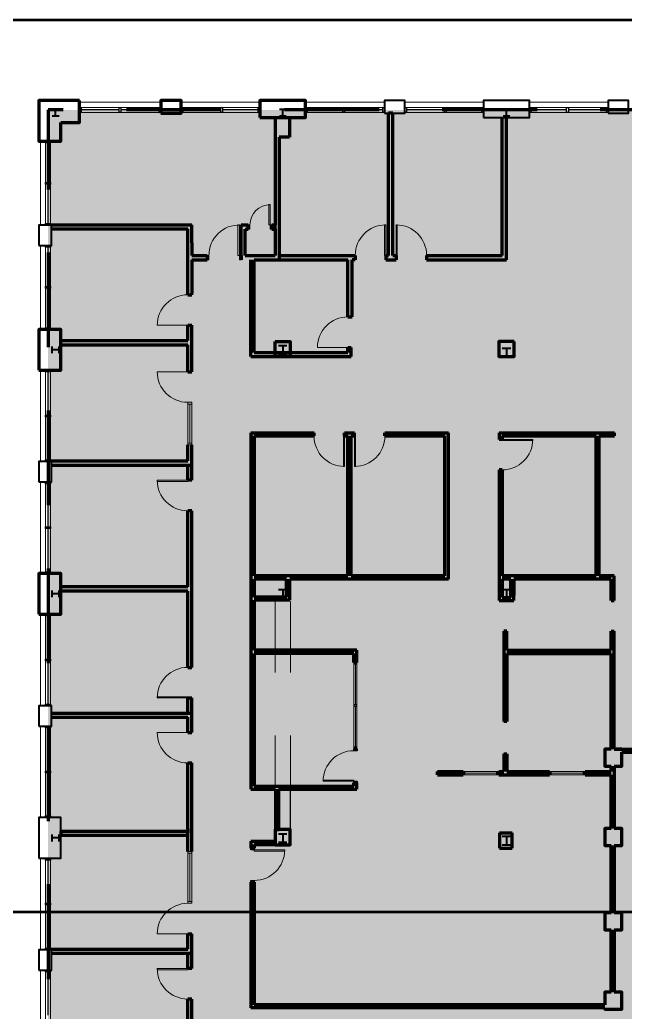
# Model space of a CAD drawing. Header units: inches. Extents: x -2124 to 6036, y -4479 to 801.
# Drawn here: x -34 to 680, y -1068 to 103 of the extents above; entities that cross this region are included whole.
import ezdxf

# ---------------------------------------------------------------- set-up
doc = ezdxf.new("R2010")
doc.units = ezdxf.units.IN
doc.header["$MEASUREMENT"] = 0
doc.linetypes.add('DGN Style 2', pattern=[186.341636, 111.804981, -74.536654])
for name, color, linetype, lineweight in [('A-ANNO-NOTE', 4, 'Continuous', 30), ('a-bp-02N-_-03S - A-COLS', 2, 'Continuous', 70), ('a-bp-02N-_-03S - A-FLOR-LEVL', 30, 'Continuous', 13), ('a-bp-02N-_-03S - A-GLAZ', 2, 'Continuous', 0), ('a-bp-02N-_-03S - A-WALL-FULL', 6, 'Continuous', 70), ('a-fp-02N-_-03S - A-DOOR', 1, 'Continuous', 13), ('a-fp-02N-_-03S - A-FLOR-WDWK', 7, 'Continuous', 13), ('a-fp-02N-_-03S - A-GLAZ', 2, 'Continuous', 13), ('a-fp-02N-_-03S - A-WALL-FULL', 6, 'Continuous', 70)]:
    doc.layers.add(name, color=color, linetype=linetype, lineweight=lineweight)
doc.layers.add('A-AREA-TENANT 6', color=7, linetype='DGN Style 2', lineweight=80, true_color=0xb3ecff)
doc.layers.add('A-AREA-UNKNOWN', color=7, linetype='DGN Style 2', lineweight=80, true_color=0xff6b6e)

# ---------------------------------------------------------------- blocks, each defined once
blk = doc.blocks.new('W8_1')
at = {"layer": 'a-bp-02N-_-03S - A-COLS', "linetype": 'Continuous', "lineweight": 40}
for p, q in [((-4, 4), (4, 4)), ((0, -4), (0, 4)), ((-4, -4), (4, -4))]:
    blk.add_line(p, q, dxfattribs=at)
blk = doc.blocks.new('COLUMN_1')
at = {"layer": 'a-bp-02N-_-03S - A-COLS', "linetype": 'Continuous', "lineweight": 40}
for p, q in [((-5, 5), (5, 5)), ((0, 5), (0, -5)), ((-5, -5), (5, -5))]:
    blk.add_line(p, q, dxfattribs=at)

msp = doc.modelspace()

# ---------------------------------------------------------------- hatches: boundary and pattern name
at = {"layer": 'A-AREA-TENANT 6'}
msp.add_hatch(color=256, dxfattribs=at).paths.add_polyline_path([(1430.2, -2386.9), (1587.1, -2386.9), (1587.1, -2306.6), (1592.1, -2306.6), (1592.1, -1732.9), (1610, -1732.9), (1610, -1273.8), (2117.7, -1273.8), (2117.7, -677.1), (1161.9, -677.1), (1161.9, -978.9), (1080, -978.9), (1080, -1064.4), (960.2, -1064.4), (960.2, -989.9), (797.4, -989.9), (797.4, -594.1), (998, -594.1), (998, -581.9), (954.9, -581.9), (954.9, -343.6), (1074.9, -343.6), (1074.9, 4.9), (1062, 4.9), (1062, -58.1), (1010.8, -113.5), (865.2, -113.6), (805, -48.3), (805, -3.4), (-1, -3.4), (-1, -2380.8), (811.6, -1726.4), (812.9, -1607.6), (954.9, -1608.5), (954.9, -1726.4), (811.6, -1726.4), (-1, -2380.8), (15, -2380.8), (15, -2386.9), (581, -2386.9), (581, -2381.1), (835, -2381.1), (835, -2263.9), (1067, -2263.9), (1067, -2381.1), (1430.2, -2381)])

# ---------------------------------------------------------------- linework, layer by layer
at = {"layer": 'A-ANNO-NOTE', "lineweight": 53}
for p, q in [((-261.4, 102.9), (1230.1, 102.9)), ((-261.4, -949.5), (2205.3, -949.5))]:
    msp.add_line(p, q, dxfattribs=at)
at = {"layer": 'A-AREA-UNKNOWN', "color": 1, "true_color": 0xff1216, "flags": 128}
msp.add_lwpolyline([(15, -2380.8), (15, -2386.9), (581, -2386.9), (581, -2381.1), (835, -2381.1), (1067, -2381.1), (1430.2, -2381), (1430.2, -2386.9), (1587.1, -2386.9), (1587.1, -2306.6), (1592.1, -2306.6), (1592.1, -1828.3), (1592.1, -1732.9), (1610, -1732.9), (1610, -1273.8), (2405.8, -1273.8), (2405.8, -1283.2), (2613.1, -1283.2), (2613.1, -1289), (2775.9, -1289), (2775.9, -776), (2775.9, -704), (2644.2, -704), (2644.2, -263.5), (2774.8, -263.5), (2775.6, -58.3), (2739.6, -58.3), (2739.6, -30.1), (2339.7, -30.1), (2339.7, 6.7), (1578, 6.7), (1578, 5.6), (1062, 4.9), (1062, -58.1), (1045.2, -76.2), (1010.8, -113.5), (865.2, -113.6), (805, -48.3), (805, -3.4), (-1, -3.4), (-1, -2380.8), (15, -2380.8)], close=True, dxfattribs=at)
at = {"layer": 'a-bp-02N-_-03S - A-FLOR-LEVL', "linetype": 'Continuous'}
for p, q in [((132, 5.6), (36, 5.6)), ((249, 5.6), (156, 5.6)), ((396, 5.6), (303, 5.6)), ((513, 5.6), (420, 5.6)), ((660, 5.6), (567, 5.6)), ((-10, -139.4), (-10, -40.4)), ((-10, -262.4), (-10, -163.4)), ((-10, -418.4), (-10, -310.4)), ((-10, -550.4), (-10, -442.4)), ((-10, -706.4), (-10, -598.4)), ((-10, -838.4), (-10, -730.4)), ((-10, -994.4), (-10, -886.4)), ((-10, -1126.4), (-10, -1018.4))]:
    msp.add_line(p, q, dxfattribs=at)
at = {"layer": 'a-bp-02N-_-03S - A-GLAZ', "linetype": 'Continuous', "lineweight": 0}
for p, q in [((132, -0.4), (36, -0.4)), ((132, -6.4), (36, -6.4)), ((38, -6.4), (38, -0.4)), ((83, -0.4), (83, -6.4)), ((85, -0.4), (85, -6.4)), ((130, -6.4), (130, -0.4)), ((249, -0.4), (156, -0.4)), ((249, -6.4), (156, -6.4)), ((158, -6.4), (158, -0.4)), ((203, -0.4), (203, -6.4)), ((205, -0.4), (205, -6.4)), ((247, -6.4), (247, -0.4)), ((396, -0.4), (303, -0.4)), ((396, -6.4), (303, -6.4)), ((305, -6.4), (305, -0.4)), ((347, -0.4), (347, -6.4)), ((349, -0.4), (349, -6.4)), ((394, -6.4), (394, -0.4)), ((513, -0.4), (420, -0.4)), ((513, -6.4), (420, -6.4)), ((422, -6.4), (422, -0.4)), ((467, -0.4), (467, -6.4)), ((469, -0.4), (469, -6.4)), ((511, -6.4), (511, -0.4)), ((660, -0.4), (567, -0.4)), ((660, -6.4), (567, -6.4)), ((569, -6.4), (569, -0.4)), ((611, -0.4), (611, -6.4)), ((613, -0.4), (613, -6.4)), ((658, -6.4), (658, -0.4)), ((-4, -139.4), (-4, -40.4)), ((2, -42.4), (-4, -42.4)), ((2, -139.4), (2, -40.4)), ((-4, -88.9), (2, -88.9)), ((-4, -90.9), (2, -90.9)), ((2, -137.4), (-4, -137.4)), ((-4, -262.4), (-4, -163.4)), ((2, -262.4), (2, -163.4)), ((2, -165.4), (-4, -165.4)), ((-4, -211.9), (2, -211.9)), ((-4, -213.9), (2, -213.9)), ((2, -260.4), (-4, -260.4)), ((-4, -418.4), (-4, -310.4)), ((2, -312.4), (-4, -312.4)), ((2, -418.4), (2, -310.4)), ((-4, -363.4), (2, -363.4)), ((-4, -365.4), (2, -365.4)), ((2, -416.4), (-4, -416.4)), ((-4, -550.4), (-4, -442.4)), ((2, -444.4), (-4, -444.4)), ((2, -550.4), (2, -442.4)), ((-4, -495.4), (2, -495.4)), ((-4, -497.4), (2, -497.4)), ((2, -548.4), (-4, -548.4)), ((-4, -706.4), (-4, -598.4)), ((2, -600.4), (-4, -600.4)), ((2, -706.4), (2, -598.4)), ((-4, -651.4), (2, -651.4)), ((-4, -653.4), (2, -653.4)), ((2, -704.4), (-4, -704.4)), ((-4, -838.4), (-4, -730.4)), ((2, -732.4), (-4, -732.4)), ((2, -838.4), (2, -730.4)), ((-4, -783.4), (2, -783.4)), ((-4, -785.4), (2, -785.4)), ((2, -836.4), (-4, -836.4)), ((-4, -994.4), (-4, -886.4)), ((2, -888.4), (-4, -888.4)), ((2, -994.4), (2, -886.4)), ((-4, -939.4), (2, -939.4)), ((-4, -941.4), (2, -941.4)), ((2, -992.4), (-4, -992.4)), ((-4, -1126.4), (-4, -1018.4)), ((2, -1126.4), (2, -1018.4)), ((2, -1020.4), (-4, -1020.4))]:
    msp.add_line(p, q, dxfattribs=at)
at = {"layer": 'a-bp-02N-_-03S - A-GLAZ', "lineweight": 30}
for p, q in [((83, -3.4), (38, -3.4)), ((130, -3.4), (85, -3.4)), ((203, -3.4), (158, -3.4)), ((247, -3.4), (205, -3.4)), ((347, -3.4), (305, -3.4)), ((394, -3.4), (349, -3.4)), ((467, -3.4), (422, -3.4)), ((511, -3.4), (469, -3.4)), ((611, -3.4), (569, -3.4)), ((658, -3.4), (613, -3.4))]:
    msp.add_line(p, q, dxfattribs=at)
at = {"layer": 'a-bp-02N-_-03S - A-GLAZ', "linetype": 'Continuous', "lineweight": 30}
for p, q in [((-1, -88.9), (-1, -42.4)), ((-1, -137.4), (-1, -90.9)), ((-1, -211.9), (-1, -165.4)), ((-1, -260.4), (-1, -213.9)), ((-1, -363.4), (-1, -312.4)), ((-1, -416.4), (-1, -365.4)), ((-1, -495.4), (-1, -444.4)), ((-1, -548.4), (-1, -497.4)), ((-1, -651.4), (-1, -600.4)), ((-1, -704.4), (-1, -653.4)), ((-1, -783.4), (-1, -732.4)), ((-1, -836.4), (-1, -785.4)), ((-1, -939.4), (-1, -888.4)), ((-1, -992.4), (-1, -941.4)), ((-1, -1071.4), (-1, -1020.4))]:
    msp.add_line(p, q, dxfattribs=at)
at = {"layer": 'a-bp-02N-_-03S - A-GLAZ', "lineweight": 30, "flags": 128}
for points in [[(36, -0.4), (38, -0.4), (38, -6.4), (36, -6.4), (36, -0.4)], [(83, -0.4), (85, -0.4), (85, -6.4), (83, -6.4), (83, -0.4)], [(130, -0.4), (132, -0.4), (132, -6.4), (130, -6.4), (130, -0.4)], [(156, -0.4), (158, -0.4), (158, -6.4), (156, -6.4), (156, -0.4)], [(203, -0.4), (205, -0.4), (205, -6.4), (203, -6.4), (203, -0.4)], [(247, -0.4), (249, -0.4), (249, -6.4), (247, -6.4), (247, -0.4)], [(303, -0.4), (305, -0.4), (305, -6.4), (303, -6.4), (303, -0.4)], [(347, -0.4), (349, -0.4), (349, -6.4), (347, -6.4), (347, -0.4)], [(394, -0.4), (396, -0.4), (396, -6.4), (394, -6.4), (394, -0.4)], [(420, -0.4), (422, -0.4), (422, -6.4), (420, -6.4), (420, -0.4)], [(467, -0.4), (469, -0.4), (469, -6.4), (467, -6.4), (467, -0.4)], [(511, -0.4), (513, -0.4), (513, -6.4), (511, -6.4), (511, -0.4)], [(567, -0.4), (569, -0.4), (569, -6.4), (567, -6.4), (567, -0.4)], [(611, -0.4), (613, -0.4), (613, -6.4), (611, -6.4), (611, -0.4)], [(658, -0.4), (660, -0.4), (660, -6.4), (658, -6.4), (658, -0.4)], [(-4, -40.4), (2, -40.4), (2, -42.4), (-4, -42.4), (-4, -40.4)], [(-4, -88.9), (2, -88.9), (2, -90.9), (-4, -90.9), (-4, -88.9)], [(-4, -137.4), (2, -137.4), (2, -139.4), (-4, -139.4), (-4, -137.4)], [(-4, -163.4), (2, -163.4), (2, -165.4), (-4, -165.4), (-4, -163.4)], [(-4, -211.9), (2, -211.9), (2, -213.9), (-4, -213.9), (-4, -211.9)], [(-4, -260.4), (2, -260.4), (2, -262.4), (-4, -262.4), (-4, -260.4)], [(-4, -310.4), (2, -310.4), (2, -312.4), (-4, -312.4), (-4, -310.4)], [(-4, -363.4), (2, -363.4), (2, -365.4), (-4, -365.4), (-4, -363.4)], [(-4, -416.4), (2, -416.4), (2, -418.4), (-4, -418.4), (-4, -416.4)], [(-4, -442.4), (2, -442.4), (2, -444.4), (-4, -444.4), (-4, -442.4)], [(-4, -495.4), (2, -495.4), (2, -497.4), (-4, -497.4), (-4, -495.4)], [(-4, -548.4), (2, -548.4), (2, -550.4), (-4, -550.4), (-4, -548.4)], [(-4, -598.4), (2, -598.4), (2, -600.4), (-4, -600.4), (-4, -598.4)], [(-4, -651.4), (2, -651.4), (2, -653.4), (-4, -653.4), (-4, -651.4)], [(-4, -704.4), (2, -704.4), (2, -706.4), (-4, -706.4), (-4, -704.4)], [(-4, -730.4), (2, -730.4), (2, -732.4), (-4, -732.4), (-4, -730.4)], [(-4, -783.4), (2, -783.4), (2, -785.4), (-4, -785.4), (-4, -783.4)], [(-4, -836.4), (2, -836.4), (2, -838.4), (-4, -838.4), (-4, -836.4)], [(-4, -886.4), (2, -886.4), (2, -888.4), (-4, -888.4), (-4, -886.4)], [(-4, -939.4), (2, -939.4), (2, -941.4), (-4, -941.4), (-4, -939.4)], [(-4, -992.4), (2, -992.4), (2, -994.4), (-4, -994.4), (-4, -992.4)], [(-4, -1018.4), (2, -1018.4), (2, -1020.4), (-4, -1020.4), (-4, -1018.4)]]:
    msp.add_lwpolyline(points, close=True, dxfattribs=at)
at = {"layer": 'a-bp-02N-_-03S - A-WALL-FULL', "linetype": 'DGN Style 2', "lineweight": 13}
for p, q in [((267, -853.4), (267, -583.4)), ((285, -853.4), (285, -583.4))]:
    msp.add_line(p, q, dxfattribs=at)
at = {"layer": 'a-bp-02N-_-03S - A-WALL-FULL', "flags": 128}
for points in [[(36, 7.6), (-12, 7.6), (-12, -40.4), (14, -40.4), (14, -18.4)], [(14, -18.4), (36, -18.4), (36, 7.6)], [(249, -12.4), (303, -12.4), (303, 7.6), (249, 7.6), (249, -12.4)]]:
    msp.add_lwpolyline(points, dxfattribs=at)
for points in [[(132, -7.4), (156, -7.4), (156, 7.6), (132, 7.6), (132, -7.4)], [(-12, -310.4), (14, -310.4), (14, -262.4), (-12, -262.4), (-12, -310.4)], [(-12, -598.4), (14, -598.4), (14, -550.4), (-12, -550.4), (-12, -598.4)]]:
    msp.add_lwpolyline(points, close=True, dxfattribs=at)
at = {"layer": 'a-bp-02N-_-03S - A-WALL-FULL', "linetype": 'Continuous', "lineweight": 40, "flags": 128}
for points in [[(396, -7.4), (420, -7.4), (420, 7.6), (396, 7.6), (396, -7.4)], [(660, -7.4), (684, -7.4), (684, 7.6), (660, 7.6), (660, -7.4)], [(-12, -163.4), (3, -163.4), (3, -139.4), (-12, -139.4), (-12, -163.4)], [(-12, -442.4), (3, -442.4), (3, -418.4), (-12, -418.4), (-12, -442.4)], [(-12, -730.4), (3, -730.4), (3, -706.4), (-12, -706.4), (-12, -730.4)], [(-12, -886.4), (14, -886.4), (14, -838.4), (-12, -838.4), (-12, -886.4)], [(-12, -1018.4), (3, -1018.4), (3, -994.4), (-12, -994.4), (-12, -1018.4)]]:
    msp.add_lwpolyline(points, close=True, dxfattribs=at)
msp.add_lwpolyline([(513, -12.4), (567, -12.4), (567, 7.6), (513, 7.6), (513, -12.4)], dxfattribs=at)
at = {"layer": 'a-fp-02N-_-03S - A-DOOR'}
for p, q in [((259.6, -139.1), (259.6, -115.1)), ((261.3, -115.1), (259.6, -115.1)), ((261.3, -139.1), (261.3, -115.1)), ((223, -175.1), (223, -139.1)), ((224.8, -139.1), (223, -139.1)), ((224.8, -175.1), (224.8, -139.1)), ((235.3, -139.1), (237.3, -139.1)), ((237.3, -144.1), (237.3, -139.1)), ((261.3, -139.1), (259.6, -139.1)), ((261.3, -144.1), (261.3, -139.1)), ((263.3, -139.1), (261.3, -139.1)), ((235.3, -144.1), (237.3, -144.1)), ((263.3, -144.1), (261.3, -144.1)), ((186.8, -175.1), (188.8, -175.1)), ((188.8, -175.1), (188.8, -180.1)), ((224.8, -175.1), (223, -175.1)), ((224.8, -175.1), (224.8, -180.1)), ((224.8, -175.1), (226.8, -175.1)), ((186.8, -180.1), (188.8, -180.1)), ((226.8, -180.1), (224.8, -180.1)), ((163.9, -257.5), (127.9, -257.5)), ((352.9, -283.6), (316.9, -283.6)), ((163.9, -312.4), (127.9, -312.4)), ((163.9, -737.9), (127.9, -737.9)), ((163.9, -975.5), (127.9, -975.5))]:
    msp.add_line(p, q, dxfattribs=at)
at = {"layer": 'a-fp-02N-_-03S - A-DOOR', "flags": 128}
for points in [[(396.1, -175.1), (397.5, -175.1), (397.5, -139.1), (396.1, -139.1), (396.1, -175.1)], [(411.2, -175.1), (409.8, -175.1), (409.8, -139.1), (411.2, -139.1), (411.2, -175.1)], [(347.6, -388.1), (348.9, -388.1), (348.9, -424.1), (347.6, -424.1), (347.6, -388.1)], [(361.9, -388.1), (360.6, -388.1), (360.6, -424.1), (361.9, -424.1), (361.9, -388.1)], [(535, -393.5), (535, -392.1), (571, -392.1), (571, -393.5), (535, -393.5)], [(163.9, -441.7), (163.9, -440.4), (127.9, -440.4), (127.9, -441.7), (163.9, -441.7)], [(163.9, -695.7), (163.9, -697.1), (127.9, -697.1), (127.9, -695.7), (163.9, -695.7)], [(359.7, -794), (359.7, -795.4), (323.7, -795.4), (323.7, -794), (359.7, -794)], [(242.3, -877.9), (242.3, -876.5), (278.3, -876.5), (278.3, -877.9), (242.3, -877.9)], [(163.9, -1017.8), (163.9, -1016.4), (127.9, -1016.4), (127.9, -1017.8), (163.9, -1017.8)]]:
    msp.add_lwpolyline(points, close=True, dxfattribs=at)
at = {"layer": 'a-fp-02N-_-03S - A-DOOR'}
for centre, radius, start, end in [((261.3, -139.1), 24, 90, 180), ((224.8, -175.1), 36, 88.293, 180), ((163.9, -257.5), 36, 90, 180), ((352.9, -283.6), 36, 90, 180), ((163.9, -312.4), 36, 180, 270), ((163.9, -737.9), 36, 180, 270), ((163.9, -975.5), 36, 90, 180)]:
    msp.add_arc(centre, radius, start, end, dxfattribs=at)
at = {"layer": 'a-fp-02N-_-03S - A-DOOR', "lineweight": 0}
for centre, start, end in [((397.5, -175.1), 90, 180), ((409.8, -175.1), 0, 90), ((348.9, -388.1), 180, 270), ((360.6, -388.1), 270, 360), ((535, -392.1), 270, 0), ((163.9, -440.4), 180, 270), ((163.9, -697.1), 90, 180), ((359.7, -795.4), 90, 180), ((242.3, -876.5), 270, 0), ((163.9, -1016.4), 180, 270)]:
    msp.add_arc(centre, 36, start, end, dxfattribs=at)
at = {"layer": 'a-fp-02N-_-03S - A-FLOR-WDWK'}
msp.add_line((284.9, -852.5), (284.9, -805), dxfattribs=at)
at = {"layer": 'a-fp-02N-_-03S - A-GLAZ'}
for p, q in [((163.9, -398.4), (163.9, -348.4)), ((163.9, -348.4), (168.8, -348.4)), ((163.9, -350.4), (168.8, -350.4)), ((166.4, -396.4), (166.4, -350.4)), ((168.8, -398.4), (168.8, -348.4)), ((163.9, -396.4), (168.8, -396.4)), ((163.9, -398.4), (168.8, -398.4)), ((359.9, -655.4), (359.9, -757.4)), ((363.5, -655.4), (363.5, -757.4)), ((361.7, -657.4), (361.7, -705.4)), ((361.7, -707.4), (361.7, -755.4)), ((488.8, -784.1), (530.8, -784.1)), ((590.8, -784.1), (632.8, -784.1)), ((488.8, -787.7), (530.8, -787.7)), ((528.8, -785.9), (490.8, -785.9)), ((590.8, -787.7), (632.8, -787.7)), ((630.8, -785.9), (592.8, -785.9)), ((163.9, -878.4), (163.9, -939.5)), ((163.9, -878.4), (168.8, -878.4)), ((163.9, -880.4), (168.8, -880.4)), ((166.4, -880.4), (166.4, -937.5)), ((168.8, -878.4), (168.8, -939.5)), ((163.9, -937.5), (168.8, -937.5)), ((163.9, -939.5), (168.8, -939.5))]:
    msp.add_line(p, q, dxfattribs=at)
at = {"layer": 'a-fp-02N-_-03S - A-GLAZ', "lineweight": 30}
for p, q in [((363.5, -657.4), (359.9, -657.4)), ((363.5, -705.4), (359.9, -705.4)), ((363.5, -707.4), (359.9, -707.4)), ((363.5, -755.4), (359.9, -755.4)), ((490.8, -787.7), (490.8, -784.1)), ((528.8, -787.7), (528.8, -784.1)), ((592.8, -787.7), (592.8, -784.1)), ((630.8, -787.7), (630.8, -784.1)), ((242.1, -874.5), (238.5, -874.5)), ((242.1, -914.5), (238.5, -914.5))]:
    msp.add_line(p, q, dxfattribs=at)
at = {"layer": 'a-fp-02N-_-03S - A-GLAZ', "lineweight": 30, "flags": 128}
for points in [[(363.7, -757.4), (363.7, -759.4), (359.7, -759.4), (359.7, -757.4), (363.7, -757.4)], [(363.7, -795.4), (363.7, -797.4), (359.7, -797.4), (359.7, -795.4), (363.7, -795.4)], [(238.3, -876.5), (238.3, -874.5), (242.3, -874.5), (242.3, -876.5), (238.3, -876.5)], [(238.3, -914.5), (238.3, -912.5), (242.3, -912.5), (242.3, -914.5), (238.3, -914.5)]]:
    msp.add_lwpolyline(points, close=True, dxfattribs=at)
at = {"layer": 'a-fp-02N-_-03S - A-WALL-FULL'}
for p, q in [((400.8, -175.1), (400.8, -7.4)), ((405.8, -7.4), (400.8, -7.4)), ((405.8, -175.1), (405.8, -7.4)), ((266.9, -12.4), (266.9, -139.1)), ((283.8, -12.4), (283.8, -35.5)), ((534.9, -175.1), (534.9, -12.4)), ((539.9, -180.1), (539.9, -12.4)), ((271.8, -35.5), (271.8, -180.1)), ((283.8, -35.5), (271.8, -35.5)), ((2, -139.1), (168.8, -139.1)), ((168.8, -143.9), (168.8, -139.1)), ((226.8, -139.1), (235.3, -139.1)), ((226.8, -175.1), (226.8, -139.1)), ((235.3, -144.1), (235.3, -139.1)), ((263.3, -144.1), (263.3, -139.1)), ((263.3, -139.1), (266.9, -139.1)), ((266.9, -143.9), (266.9, -139.1)), ((3, -143.9), (163.9, -143.9)), ((163.9, -160.4), (163.9, -143.9)), ((168.8, -160.4), (168.8, -143.9)), ((231.8, -144.1), (235.3, -144.1)), ((231.8, -175.1), (231.8, -144.1)), ((263.3, -144.1), (266.9, -144.1)), ((266.9, -143.9), (266.9, -175.1)), ((163.9, -219.5), (163.9, -160.4)), ((168.8, -160.4), (168.8, -175.1)), ((168.8, -175.1), (186.8, -175.1)), ((186.8, -175.1), (186.8, -180.1)), ((226.8, -175.1), (226.8, -180.1)), ((231.8, -175.1), (266.9, -175.1)), ((271.8, -175.1), (361.5, -175.1)), ((361.5, -175.1), (361.5, -180.1)), ((397.5, -175.1), (397.5, -180.1)), ((397.5, -175.1), (400.8, -175.1)), ((405.8, -175.1), (409.8, -175.1)), ((409.8, -175.1), (409.8, -180.1)), ((445.8, -175.1), (445.8, -180.1)), ((445.8, -175.1), (534.9, -175.1)), ((168.8, -180.1), (186.8, -180.1)), ((168.8, -180.1), (168.8, -219.5)), ((242.1, -180.1), (271.8, -180.1)), ((271.8, -180.1), (352.9, -180.1)), ((352.9, -247.6), (352.9, -180.1)), ((357.8, -247.6), (357.8, -180.1)), ((397.5, -180.1), (409.8, -180.1)), ((445.8, -180.1), (539.9, -180.1)), ((163.9, -221.5), (163.9, -219.5)), ((163.9, -221.5), (168.8, -221.5)), ((168.8, -221.5), (168.8, -219.5)), ((163.9, -257.5), (168.8, -257.5)), ((163.9, -275.5), (163.9, -257.5)), ((168.8, -312.4), (168.8, -257.5)), ((352.9, -247.6), (357.8, -247.6)), ((13.9, -275.5), (163.9, -275.5)), ((13.9, -280.4), (163.9, -280.4)), ((163.9, -312.4), (163.9, -280.4)), ((352.9, -283.6), (356.6, -283.6)), ((163.9, -312.4), (168.8, -312.4)), ((238.5, -384.5), (238.5, -805)), ((238.5, -384.5), (312.9, -384.5)), ((312.9, -388.1), (312.9, -384.5)), ((348.9, -388.1), (348.9, -384.5)), ((348.9, -384.5), (360.6, -384.5)), ((360.6, -388.1), (360.6, -384.5)), ((396.6, -388.1), (396.6, -384.5)), ((396.6, -384.5), (471.4, -384.5)), ((471.4, -556.9), (471.4, -384.5)), ((531.4, -384.5), (531.4, -392.1)), ((531.4, -384.5), (667.4, -384.5)), ((242.1, -388.1), (242.1, -553.3)), ((242.1, -388.1), (312.9, -388.1)), ((348.9, -388.1), (352.9, -388.1)), ((352.9, -553.3), (352.9, -388.1)), ((356.6, -553.3), (356.6, -388.1)), ((356.6, -388.1), (360.6, -388.1)), ((396.6, -388.1), (467.4, -388.1)), ((467.4, -553.3), (467.4, -388.1)), ((535, -392.1), (531.4, -392.1)), ((535, -388.1), (535, -392.1)), ((535, -388.1), (645.8, -388.1)), ((645.8, -553.3), (645.8, -388.1)), ((649.4, -388.1), (667.4, -388.1)), ((649.4, -553.3), (649.4, -388.1)), ((163.9, -417.5), (163.9, -398.4)), ((168.8, -422.4), (168.8, -398.4)), ((2.9, -417.5), (163.9, -417.5)), ((2.9, -422.4), (168.8, -422.4)), ((163.9, -440.4), (163.9, -422.4)), ((168.8, -440.4), (168.8, -422.4)), ((535, -428.1), (531.4, -428.1)), ((531.4, -428.1), (531.4, -582.3)), ((535, -428.1), (535, -553.3)), ((168.8, -440.4), (163.9, -440.4)), ((163.9, -566.2), (163.9, -476.4)), ((168.8, -476.4), (163.9, -476.4)), ((168.8, -661.1), (168.8, -476.4)), ((352.9, -553.3), (242.1, -553.3)), ((242.1, -556.9), (242.1, -578.2)), ((280.6, -556.9), (242.1, -556.9)), ((280.6, -578.2), (280.6, -556.9)), ((471.4, -556.9), (284.2, -556.9)), ((284.2, -581.9), (284.2, -556.9)), ((467.4, -553.3), (356.6, -553.3)), ((645.8, -553.3), (535, -553.3)), ((545.1, -556.9), (535, -556.9)), ((535, -556.9), (535, -578.7)), ((545.1, -578.7), (545.1, -556.9)), ((548.7, -582.3), (548.7, -556.9)), ((663.5, -556.9), (548.7, -556.9)), ((548.7, -558.3), (548.7, -576.3)), ((667.1, -553.3), (649.4, -553.3)), ((663.5, -582.3), (663.5, -556.9)), ((667.1, -582.3), (667.1, -553.3)), ((163.9, -566.2), (14, -566.2)), ((163.9, -571.2), (14, -571.2)), ((163.9, -661.1), (163.9, -571.2)), ((280.6, -578.2), (242.1, -578.2)), ((284.2, -581.9), (242.1, -581.9)), ((242.1, -581.9), (242.1, -641)), ((531.4, -582.3), (548.7, -582.3)), ((535, -578.7), (545.1, -578.7)), ((663.5, -582.3), (667.1, -582.3)), ((536.8, -618.3), (536.8, -725)), ((663.5, -641), (663.5, -618.3)), ((663.5, -618.3), (667.1, -618.3)), ((667.1, -757.7), (667.1, -618.3)), ((363.5, -641), (242.1, -641)), ((363.5, -655.4), (363.5, -641)), ((540.4, -641), (663.5, -641)), ((359.9, -644.6), (242.1, -644.6)), ((242.1, -644.6), (242.1, -801.4)), ((359.9, -655.4), (359.9, -644.6)), ((359.9, -655.4), (359.9, -655.4)), ((363.5, -655.4), (359.9, -655.4)), ((540.4, -644.6), (663.5, -644.6)), ((540.4, -644.6), (540.4, -725)), ((663.5, -757.7), (663.5, -644.6)), ((163.9, -661.1), (168.8, -661.1)), ((163.9, -715.1), (163.9, -697.1)), ((163.9, -697.1), (168.8, -697.1)), ((168.8, -715.1), (168.8, -697.1)), ((2.9, -715.1), (163.9, -715.1)), ((2.9, -719.9), (163.9, -719.9)), ((163.9, -715.1), (168.8, -715.1)), ((163.9, -737.9), (163.9, -719.9)), ((168.8, -737.9), (168.8, -715.1)), ((540.4, -725), (536.8, -725)), ((163.9, -737.9), (168.8, -737.9)), ((363.5, -757.4), (359.9, -757.4)), ((667.1, -757.7), (797.4, -757.7)), ((536.8, -763.1), (540.4, -763.1)), ((536.8, -763.1), (536.8, -784.1)), ((540.4, -763.1), (540.4, -784.1)), ((676.1, -761.3), (793.9, -761.3)), ((163.9, -851.5), (163.9, -773.9)), ((163.9, -773.9), (168.8, -773.9)), ((168.8, -878.4), (168.8, -773.9)), ((458.8, -784.1), (488.8, -784.1)), ((458.8, -787.7), (458.8, -784.1)), ((488.8, -787.7), (488.8, -784.1)), ((530.8, -787.7), (530.8, -784.1)), ((530.8, -784.1), (536.8, -784.1)), ((540.4, -784.1), (590.8, -784.1)), ((590.8, -787.7), (590.8, -784.1)), ((632.8, -787.7), (632.8, -784.1)), ((632.8, -784.1), (663.5, -784.1)), ((663.5, -784.1), (663.5, -777.7)), ((458.8, -787.7), (488.8, -787.7)), ((530.8, -787.7), (590.8, -787.7)), ((632.8, -787.7), (663.5, -787.7)), ((663.5, -851.4), (663.5, -787.7)), ((238.5, -805), (267.5, -805)), ((242.1, -801.4), (359.9, -801.4)), ((267.5, -805), (267.5, -852.5)), ((271.1, -805), (271.1, -852.5)), ((271.1, -805), (363.5, -805)), ((359.9, -801.4), (359.9, -797.4)), ((363.5, -797.4), (359.9, -797.4)), ((363.5, -805), (363.5, -797.4)), ((14, -854.2), (163.9, -854.2)), ((14, -854.2), (14, -859.2)), ((163.9, -851.5), (163.9, -856.4)), ((266.9, -852.5), (266.9, -870.5)), ((266.9, -852.5), (267.5, -852.5)), ((266.9, -852.5), (271.9, -852.5)), ((284.9, -852.5), (271.9, -852.5)), ((284.9, -870.5), (284.9, -852.5)), ((14, -859.2), (163.9, -859.2)), ((163.9, -878.4), (163.9, -856.4)), ((238.5, -866.2), (266.9, -866.2)), ((238.5, -866.2), (238.5, -874.5)), ((531.8, -856.4), (546.8, -856.4)), ((531.8, -856.4), (531.8, -874.4)), ((546.8, -874.4), (546.8, -856.4)), ((242.1, -869.9), (242.1, -874.5)), ((242.1, -869.9), (266.9, -869.9)), ((266.9, -870.5), (284.9, -870.5)), ((531.8, -874.4), (546.8, -874.4)), ((663.5, -950.7), (663.5, -871.4)), ((238.5, -914.5), (238.5, -1062.7)), ((242.1, -914.5), (242.1, -1059.1)), ((663.5, -1044.4), (663.5, -970.7)), ((163.9, -993.5), (163.9, -975.5)), ((163.9, -975.5), (168.8, -975.5)), ((168.8, -998.4), (168.8, -975.5)), ((2.9, -993.5), (163.9, -993.5)), ((2.9, -998.4), (168.8, -998.4)), ((163.9, -1016.4), (163.9, -998.4)), ((168.8, -1016.4), (168.8, -998.4)), ((168.8, -1016.4), (163.9, -1016.4)), ((163.9, -1154.6), (163.9, -1052.4)), ((168.8, -1052.4), (163.9, -1052.4)), ((168.8, -1154.6), (168.8, -1052.4)), ((656.1, -1062.7), (238.5, -1062.7)), ((656.1, -1059.1), (242.1, -1059.1))]:
    msp.add_line(p, q, dxfattribs=at)
at = {"layer": 'a-fp-02N-_-03S - A-WALL-FULL', "linetype": 'Continuous'}
for p, q in [((238.5, -294.5), (238.5, -180.1)), ((242.1, -289.6), (242.1, -180.1)), ((361.5, -180.1), (357.8, -180.1)), ((242.1, -289.6), (352.9, -289.6)), ((352.9, -289.6), (352.9, -283.6)), ((356.6, -294.5), (356.6, -283.6)), ((238.5, -294.5), (356.6, -294.5)), ((667.4, -388.1), (667.4, -384.5)), ((540.4, -618.3), (536.8, -618.3)), ((540.4, -641), (540.4, -618.3)), ((667.1, -777.7), (667.1, -851.4)), ((667.1, -871.4), (667.1, -950.7)), ((667.1, -970.7), (667.1, -1044.4))]:
    msp.add_line(p, q, dxfattribs=at)
at = {"layer": 'a-fp-02N-_-03S - A-WALL-FULL', "flags": 128}
for points in [[(266.9, -276.5), (284.9, -276.5), (284.9, -294.5), (266.9, -294.5), (266.9, -276.5)], [(548.9, -276.5), (530.9, -276.5), (530.9, -294.5), (548.9, -294.5), (548.9, -276.5)], [(266.9, -870.5), (284.9, -870.5), (284.9, -852.5), (266.9, -852.5), (266.9, -870.5)]]:
    msp.add_lwpolyline(points, close=True, dxfattribs=at)
at = {"layer": 'a-fp-02N-_-03S - A-WALL-FULL', "linetype": 'Continuous', "flags": 128}
for points in [[(663.5, -757.7), (656.1, -757.7), (656.1, -777.7), (663.5, -777.7)], [(676.1, -757.7), (667.1, -757.7)], [(667.1, -777.7), (676.1, -777.7), (676.1, -761.3)], [(663.5, -851.4), (656.1, -851.4), (656.1, -871.4), (663.5, -871.4)], [(667.1, -871.4), (676.1, -871.4), (676.1, -851.4), (667.1, -851.4)], [(663.5, -950.7), (656.1, -950.7), (656.1, -970.7), (663.5, -970.7)], [(667.1, -970.7), (676.1, -970.7), (676.1, -950.7), (667.1, -950.7)], [(656.1, -1062.7), (656.1, -1064.4), (676.1, -1064.4), (676.1, -1044.4), (667.1, -1044.4)], [(663.5, -1044.4), (656.1, -1044.4), (656.1, -1059.1)]]:
    msp.add_lwpolyline(points, dxfattribs=at)

# ---------------------------------------------------------------- block references
at = {"layer": 'a-bp-02N-_-03S - A-COLS', "linetype": 'Continuous', "lineweight": 40}
for name, p in [('W8_1', (8, -6.4)), ('W8_1', (276, -6.4)), ('W8_1', (540, -6.4)), ('COLUMN_1', (276, -286.4)), ('COLUMN_1', (540.1, -289.4)), ('COLUMN_1', (276, -574.4)), ('COLUMN_1', (540, -574.4)), ('COLUMN_1', (276, -862.4)), ('COLUMN_1', (540.1, -865.4))]:
    msp.add_blockref(name, p, dxfattribs=at)
at = {"layer": 'a-bp-02N-_-03S - A-COLS', "linetype": 'Continuous', "lineweight": 40, "rotation": 90}
for p in [(8, -286.4), (8, -574.4), (8, -862.4)]:
    msp.add_blockref('W8_1', p, dxfattribs=at)

doc.saveas('drawing.dxf')
